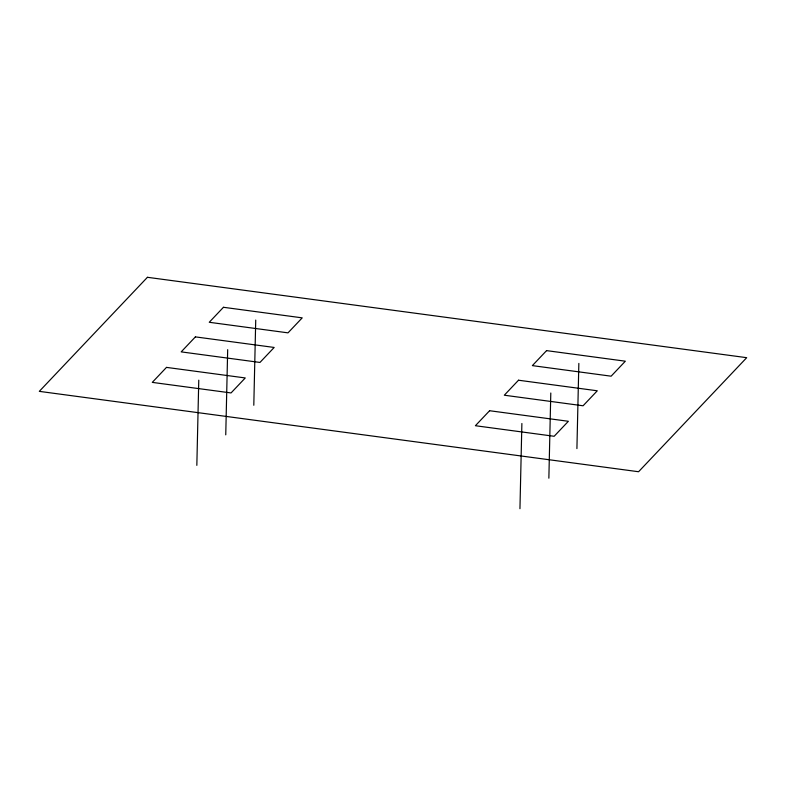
<?xml version="1.0" encoding="UTF-8"?>
<svg xmlns="http://www.w3.org/2000/svg" width="786" height="786" viewBox="0 0 786 786"><rect width="100%" height="100%" fill="white"/><g stroke="black" fill="none" stroke-linecap="round" stroke-linejoin="round"><path stroke-width="1.18" d="M196.834 465.361L198.77 380.159M225.749 434.855L227.685 349.662M253.799 405.262L255.735 320.069M519.949 508.699L521.884 423.497M548.864 478.193L550.799 393M576.914 448.6L578.85 363.407M147.424 277.301L39.3 391.359L638.576 471.738L746.7 357.679L147.424 277.301M166.485 367.386L152.278 382.379L231.045 392.941L245.261 377.948L166.485 367.386M195.4 336.88L181.183 351.873L259.96 362.444L274.176 347.451L195.4 336.88M223.45 307.287L209.243 322.28L288.01 332.851L302.227 317.858L223.45 307.287M489.599 410.724L475.392 425.717L554.159 436.279L568.376 421.286L489.599 410.724M518.514 380.218L504.307 395.211L583.074 405.782L597.291 390.789L518.514 380.218M546.565 350.625L532.358 365.618L611.125 376.189L625.342 361.196L546.565 350.625"/></g></svg>
